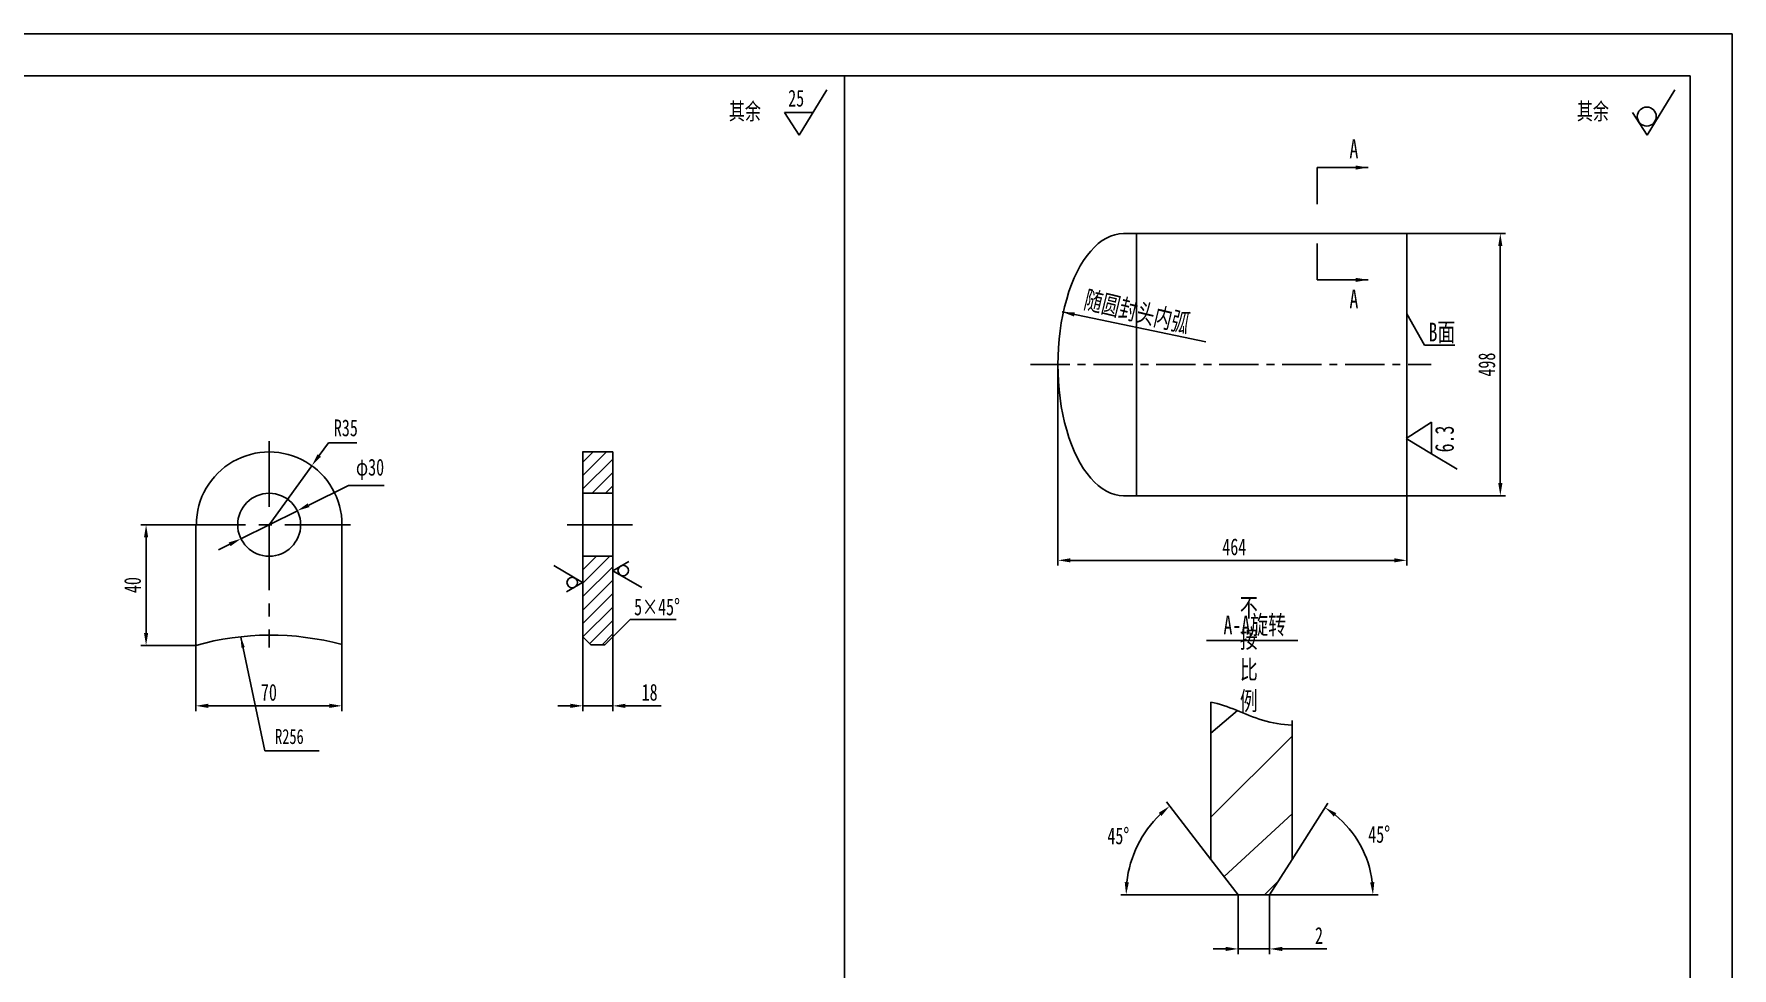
# Model space of a CAD drawing. Extents: x 12575 to 63012, y 39469 to 86293.
# Drawn here: x 33149 to 36386, y 42566 to 44347 of the extents above; entities that cross this region are included whole.
import ezdxf

# ---------------------------------------------------------------- set-up
doc = ezdxf.new("R2010")
doc.units = 0
for name, pattern in [('CENTER', [50.8, 31.75, -6.35, 6.35, -6.35]), ('CENTERX2', [4, 2.5, -0.5, 0.5, -0.5]), ('PHANTOM2', [31.75, 15.875, -3.175, 3.175, -3.175, 3.175, -3.175])]:
    doc.linetypes.add(name, pattern=pattern)
doc.layers.get('0').update_dxf_attribs({"linetype": 'CONTINUOUS'})
doc.layers.get('DEFPOINTS').update_dxf_attribs({"color": 1, "linetype": 'PHANTOM2'})
doc.layers.add('CCX', color=1, linetype='CONTINUOUS')
doc.layers.add('DD', color=1, linetype='CENTER')
doc.styles.add('HZ', font='SIMFANG.TTF', dxfattribs={"width": 0.7})
doc.styles.add('HZ123', font='SIMFANG.TTF', dxfattribs={"width": 0.7, "height": 2.5})
doc.dimstyles.new('ISO-25', dxfattribs={"dimscale": 8, "dimtxt": 4, "dimasz": 3, "dimexe": 1.25, "dimexo": 0, "dimgap": 1.2, "dimtad": 1, "dimdec": 0, "dimtxsty": 'HZ', "dimcen": 2.5, "dimazin": 3, "dimtm": 1e-09, "dimtfac": 8, "dimtdec": 0, "dimtmove": 0, "dimatfit": 3})
doc.dimstyles.new('ISO-25$0', dxfattribs={"dimscale": 8, "dimtxt": 4, "dimasz": 3, "dimexe": 1.25, "dimexo": 0, "dimgap": 1.2, "dimtad": 1, "dimdec": 0, "dimtxsty": 'HZ', "dimcen": 0, "dimclrd": 256, "dimclrt": 256, "dimazin": 3, "dimtm": 1e-09, "dimtfac": 8, "dimtdec": 0, "dimtmove": 0, "dimatfit": 3})
doc.dimstyles.new('ISO-25$2', dxfattribs={"dimscale": 8, "dimtxt": 4, "dimasz": 3, "dimexe": 1.25, "dimexo": 0, "dimgap": 1.5, "dimtad": 2, "dimtih": 1, "dimtoh": 1, "dimdec": 0, "dimtxsty": 'HZ', "dimcen": 3, "dimazin": 3, "dimtm": 1e-09, "dimtfac": 8, "dimtdec": 0, "dimtmove": 0, "dimatfit": 3})
doc.dimstyles.new('ISO-25$3', dxfattribs={"dimscale": 8, "dimtxt": 4, "dimasz": 3, "dimexe": 1.25, "dimexo": 0, "dimgap": 1.5, "dimtad": 2, "dimtih": 1, "dimtoh": 1, "dimdec": 0, "dimtxsty": 'HZ', "dimcen": -2.5, "dimazin": 3, "dimtm": 1e-09, "dimtfac": 8, "dimtdec": 0, "dimtmove": 0, "dimatfit": 3})
doc.dimstyles.new('ISO-25$4', dxfattribs={"dimscale": 8, "dimtxt": 4, "dimasz": 3.5, "dimexe": 1.25, "dimexo": 0, "dimgap": 1.2, "dimtad": 1, "dimtih": 1, "dimtoh": 1, "dimdec": 0, "dimtxsty": 'HZ', "dimcen": 2.5, "dimazin": 3, "dimtm": 1e-09, "dimtfac": 8, "dimtdec": 0, "dimtmove": 0, "dimatfit": 3})

# ---------------------------------------------------------------- blocks, each defined once
blk = doc.blocks.new('*D66')
at = {"layer": 'CCX', "color": 0}
for p, q in [((35100.8, 43716.4), (35100.8, 43333.1)), ((35765.8, 43466.4), (35765.8, 43333.1))]:
    blk.add_line(p, q, dxfattribs=at)
at = {"layer": 'CCX'}
blk.add_line((35124.8, 43343.1), (35741.8, 43343.1), dxfattribs=at)
for points in [[(35124.8, 43347.1), (35124.8, 43339.1), (35100.8, 43343.1)], [(35741.8, 43347.1), (35741.8, 43339.1), (35765.8, 43343.1)]]:
    blk.add_solid(points, dxfattribs=at)
at = {"layer": 'DEFPOINTS', "color": 0}
for p in [(35100.8, 43716.4), (35765.8, 43466.4), (35765.8, 43343.1)]:
    blk.add_point(p, dxfattribs=at)
at = {"layer": 'CCX', "insert": (35437, 43368.7), "char_height": 32, "attachment_point": 5, "style": 'HZ'}
blk.add_mtext('464', dxfattribs=at)
blk = doc.blocks.new('*D67')
at = {"layer": 'CCX', "color": 0}
for p, q in [((35765.8, 43966.4), (35954.1, 43966.4)), ((35765.8, 43466.4), (35954.1, 43466.4))]:
    blk.add_line(p, q, dxfattribs=at)
at = {"layer": 'CCX'}
blk.add_line((35944.1, 43942.4), (35944.1, 43490.4), dxfattribs=at)
for points in [[(35940.1, 43942.4), (35948.1, 43942.4), (35944.1, 43966.4)], [(35940.1, 43490.4), (35948.1, 43490.4), (35944.1, 43466.4)]]:
    blk.add_solid(points, dxfattribs=at)
at = {"layer": 'DEFPOINTS', "color": 0}
for p in [(35765.8, 43966.4), (35765.8, 43466.4), (35944.1, 43466.4)]:
    blk.add_point(p, dxfattribs=at)
at = {"layer": 'CCX', "insert": (35918.5, 43716.4), "char_height": 32, "attachment_point": 5, "rotation": 90, "style": 'HZ'}
blk.add_mtext('498', dxfattribs=at)
blk = doc.blocks.new('*D63')
at = {"layer": 'CCX', "color": 0}
for p, q in [((35444.6, 42705.2), (35444.6, 42592)), ((35504.4, 42705.2), (35504.4, 42592))]:
    blk.add_line(p, q, dxfattribs=at)
at = {"layer": 'CCX'}
for p, q in [((35420.6, 42602), (35396.6, 42602)), ((35444.6, 42602), (35504.4, 42602)), ((35528.4, 42602), (35613.2, 42602))]:
    blk.add_line(p, q, dxfattribs=at)
for points in [[(35420.6, 42606), (35420.6, 42598), (35444.6, 42602)], [(35528.4, 42606), (35528.4, 42598), (35504.4, 42602)]]:
    blk.add_solid(points, dxfattribs=at)
at = {"layer": 'DEFPOINTS', "color": 0}
for p in [(35444.6, 42705.2), (35504.4, 42705.2), (35504.4, 42602)]:
    blk.add_point(p, dxfattribs=at)
at = {"layer": 'CCX', "insert": (35598.5, 42627.6), "char_height": 32, "attachment_point": 5, "style": 'HZ'}
blk.add_mtext('2', dxfattribs=at)
blk = doc.blocks.new('*D68')
at = {"layer": 'CCX', "color": 0}
for p, q in [((35392.4, 42772.8), (35307.7, 42882.3)), ((35444.6, 42705.2), (35220.8, 42705.2))]:
    blk.add_line(p, q, dxfattribs=at)
blk.add_arc((35444.6, 42705.2), 213.8, 134.1498, 173.5646, dxfattribs=at)
for points in [[(35293.1, 42861.7), (35298.3, 42855.6), (35313.8, 42874.4)], [(35236.1, 42729), (35228.2, 42729.4), (35230.8, 42705.2)]]:
    blk.add_solid(points, dxfattribs=at)
at = {"layer": 'DEFPOINTS', "color": 0}
for p in [(35269.2, 42827.4), (35392.4, 42772.8), (35444.6, 42705.2), (35444.6, 42705.2), (35504.4, 42705.2)]:
    blk.add_point(p, dxfattribs=at)
at = {"layer": 'CCX', "color": 0, "insert": (35216, 42817.4), "char_height": 32, "attachment_point": 5, "style": 'HZ'}
blk.add_mtext('45%%d', dxfattribs=at)
blk = doc.blocks.new('*D69')
at = {"layer": 'CCX', "color": 0}
for p, q in [((35547.1, 42772.8), (35615.1, 42880.2)), ((35504.4, 42705.2), (35711.4, 42705.2))]:
    blk.add_line(p, q, dxfattribs=at)
blk.add_arc((35504.4, 42705.2), 197.1, 6.9819, 50.6969, dxfattribs=at)
for points in [[(35626.8, 42854.5), (35631.5, 42861), (35609.7, 42871.8)], [(35704, 42729.4), (35696, 42729), (35701.4, 42705.2)]]:
    blk.add_solid(points, dxfattribs=at)
at = {"layer": 'DEFPOINTS', "color": 0}
for p in [(35547.1, 42772.8), (35690.4, 42770.1), (35444.6, 42705.2), (35504.4, 42705.2), (35504.4, 42705.2)]:
    blk.add_point(p, dxfattribs=at)
at = {"layer": 'CCX', "color": 0, "insert": (35713.2, 42820.2), "char_height": 32, "attachment_point": 5, "style": 'HZ'}
blk.add_mtext('45%%d', dxfattribs=at)
blk = doc.blocks.new('*D159')
at = {"layer": 'CCX', "color": 0}
for p, q in [((33748.6, 43486), (33672.7, 43448.3)), ((33816.3, 43486), (33748.6, 43486)), ((33543.7, 43384.3), (33651.2, 43437.7)), ((33522.2, 43373.7), (33500.7, 43363))]:
    blk.add_line(p, q, dxfattribs=at)
for points in [[(33670.9, 43451.9), (33674.4, 43444.7), (33651.2, 43437.7)], [(33520.4, 43377.3), (33523.9, 43370.1), (33543.7, 43384.3)]]:
    blk.add_solid(points, dxfattribs=at)
at = {"layer": 'DEFPOINTS', "color": 0}
for p in [(33651.2, 43437.7), (33543.7, 43384.3)]:
    blk.add_point(p, dxfattribs=at)
at = {"layer": 'CCX', "color": 0, "insert": (33789.7, 43516.4), "char_height": 32, "attachment_point": 5, "style": 'HZ'}
blk.add_mtext('φ30', dxfattribs=at)
blk = doc.blocks.new('*D160')
at = {"layer": 'CCX', "color": 0}
for p, q in [((33457.5, 43180.8), (33457.5, 43055.6)), ((33736.2, 43180.8), (33736.2, 43055.6))]:
    blk.add_line(p, q, dxfattribs=at)
at = {"layer": 'CCX'}
blk.add_line((33481.5, 43065.6), (33712.2, 43065.6), dxfattribs=at)
for points in [[(33481.5, 43069.6), (33481.5, 43061.6), (33457.5, 43065.6)], [(33712.2, 43069.6), (33712.2, 43061.6), (33736.2, 43065.6)]]:
    blk.add_solid(points, dxfattribs=at)
at = {"layer": 'DEFPOINTS', "color": 0}
for p in [(33457.5, 43180.8), (33736.2, 43180.8), (33736.2, 43065.6)]:
    blk.add_point(p, dxfattribs=at)
at = {"layer": 'CCX', "insert": (33596.9, 43091.2), "char_height": 32, "attachment_point": 5, "style": 'HZ'}
blk.add_mtext('70', dxfattribs=at)
blk = doc.blocks.new('*D161')
at = {"layer": 'CCX', "color": 0}
for p, q in [((34195.4, 43197.1), (34195.4, 43055.6)), ((34252.5, 43197.1), (34252.5, 43055.6))]:
    blk.add_line(p, q, dxfattribs=at)
at = {"layer": 'CCX'}
for p, q in [((34171.4, 43065.6), (34147.4, 43065.6)), ((34195.4, 43065.6), (34252.5, 43065.6)), ((34276.5, 43065.6), (34344.7, 43065.6))]:
    blk.add_line(p, q, dxfattribs=at)
for points in [[(34171.4, 43069.6), (34171.4, 43061.6), (34195.4, 43065.6)], [(34276.5, 43069.6), (34276.5, 43061.6), (34252.5, 43065.6)]]:
    blk.add_solid(points, dxfattribs=at)
at = {"layer": 'DEFPOINTS', "color": 0}
for p in [(34195.4, 43197.1), (34252.5, 43197.1), (34252.5, 43065.6)]:
    blk.add_point(p, dxfattribs=at)
at = {"layer": 'CCX', "insert": (34322.6, 43091.2), "char_height": 32, "attachment_point": 5, "style": 'HZ'}
blk.add_mtext('18', dxfattribs=at)
blk = doc.blocks.new('*D162')
at = {"layer": 'CCX', "color": 0}
for p, q in [((33710.5, 43567.5), (33692.8, 43543)), ((33764.7, 43567.5), (33710.5, 43567.5)), ((33597.4, 43411), (33678.7, 43523.5))]:
    blk.add_line(p, q, dxfattribs=at)
blk.add_solid([(33689.5, 43545.3), (33696, 43540.6), (33678.7, 43523.5)], dxfattribs=at)
at = {"layer": 'DEFPOINTS', "color": 0}
for p in [(33678.7, 43523.5), (33597.4, 43411)]:
    blk.add_point(p, dxfattribs=at)
at = {"layer": 'CCX', "color": 0, "insert": (33743.6, 43595.5), "char_height": 32, "attachment_point": 5, "style": 'HZ'}
blk.add_mtext('R35', dxfattribs=at)
blk = doc.blocks.new('_NONE')
blk = doc.blocks.new('*D163')
at = {"layer": 'CCX', "color": 0}
for p, q in [((33432.9, 43411), (33352.8, 43411)), ((33457.5, 43180.8), (33352.8, 43180.8))]:
    blk.add_line(p, q, dxfattribs=at)
at = {"layer": 'CCX'}
blk.add_line((33362.8, 43387), (33362.8, 43204.8), dxfattribs=at)
for points in [[(33358.8, 43387), (33366.8, 43387), (33362.8, 43411)], [(33358.8, 43204.8), (33366.8, 43204.8), (33362.8, 43180.8)]]:
    blk.add_solid(points, dxfattribs=at)
at = {"layer": 'DEFPOINTS', "color": 0}
for p in [(33432.9, 43411), (33362.8, 43180.8), (33457.5, 43180.8)]:
    blk.add_point(p, dxfattribs=at)
at = {"layer": 'CCX', "insert": (33337.2, 43295.9), "char_height": 32, "attachment_point": 5, "rotation": 90, "style": 'HZ'}
blk.add_mtext('40', dxfattribs=at)

msp = doc.modelspace()

# ---------------------------------------------------------------- hatches: boundary and pattern name
at = {"layer": 'CCX', "ltscale": 200}
h = msp.add_hatch(dxfattribs=at)
h.set_pattern_fill('ANSI31', color=256, scale=5.714286, style=0)
h.set_pattern_definition([(45, (32254.18, 31428.757), (-12.828937, 12.828937), [])])
h.paths.add_polyline_path([(34252.5, 43549.8), (34195.4, 43549.8), (34195.4, 43471), (34252.5, 43471)])
h.paths.add_polyline_path([(34252.5, 43323.3), (34252.4, 43323.4), (34252.5, 43323.5), (34252.5, 43351), (34195.4, 43351), (34195.4, 43197.1), (34210.5, 43182.1), (34237.5, 43182.1), (34252.5, 43197.1)])
at = {"layer": 'CCX'}
h = msp.add_hatch(dxfattribs=at)
h.set_pattern_fill('ANSI31', color=256, scale=55.803571, style=0)
h.set_pattern_definition([(45, (32441.84, 41907.26), (-125.283, 125.283), [])])
edge = h.paths.add_edge_path()
edge.add_line((35392.4, 42772.8), (35444.6, 42705.2))
edge.add_line((35444.6, 42705.2), (35504.4, 42705.2))
edge.add_line((35504.4, 42705.2), (35547.1, 42772.8))
edge.add_line((35547.1, 42772.8), (35547.1, 43028.5))
edge.add_spline(control_points=[(35547.1, 43028.5), (35528.1, 43029.8), (35475, 43038.1), (35424.4, 43067.4), (35392.4, 43072.4)], knot_values=[204.414363, 204.414363, 204.414363, 204.414363, 255.650225, 348.94346, 348.94346, 348.94346, 348.94346], degree=3, periodic=0)
edge.add_line((35392.4, 43072.4), (35392.4, 42772.8))

# ---------------------------------------------------------------- linework, layer by layer
at = {"color": 7}
msp.add_line((36385.8, 44347), (36385.8, 39595), dxfattribs=at)
for p, q in [((29857.8, 44267), (36305.8, 44267)), ((34693.8, 44267), (34693.8, 41971)), ((36305.8, 44267), (36305.8, 39675)), ((35225.8, 43966.4), (35765.8, 43966.4)), ((35765.8, 43966.4), (35765.8, 43466.4)), ((34195.4, 43550.4), (34195.4, 43197.1)), ((34195.4, 43549.8), (34252.6, 43549.8)), ((34252.5, 43197.1), (34252.5, 43549.9)), ((34195.4, 43471), (34252.1, 43471)), ((35225.8, 43466.4), (35765.8, 43466.4)), ((33457.5, 43180.8), (33457.5, 43411)), ((33736.2, 43410.6), (33736.2, 43182.1)), ((34196.1, 43351), (34252.3, 43351)), ((34252.4, 43323.4), (34283.2, 43340.9)), ((34194.9, 43300.9), (34139.8, 43333)), ((34252.4, 43323.4), (34307.5, 43291.2)), ((34194.9, 43300.9), (34164.1, 43283.3)), ((33736.2, 43182.1), (33736.2, 43180.8)), ((34210.5, 43182.1), (34195.4, 43197.1)), ((34210.5, 43182.1), (34237.5, 43182.1)), ((34237.5, 43182.1), (34252.5, 43197.1)), ((35392.4, 43072.4), (35392.4, 42772.8)), ((35547.1, 43037.6), (35547.1, 42772.8)), ((35392.4, 42772.8), (35444.6, 42705.2)), ((35547.1, 42772.8), (35504.4, 42705.2)), ((35444.6, 42705.2), (35504.4, 42705.2))]:
    msp.add_line(p, q)
at = {"ltscale": 8}
for p, q in [((34607.8, 44153.7), (34660.4, 44240.6)), ((36224.1, 44153.7), (36276.8, 44240.6)), ((34607.8, 44153.7), (34579.6, 44196.9)), ((34633.9, 44196.9), (34579.6, 44196.9)), ((36224.1, 44153.7), (36196, 44196.9)), ((35764.7, 43575.5), (35812.9, 43606.9)), ((35812.9, 43546.3), (35812.9, 43606.9)), ((35764.7, 43575.5), (35812.9, 43546.3)), ((35812.9, 43546.3), (35861.8, 43516.7))]:
    msp.add_line(p, q, dxfattribs=at)
at = {"ltscale": 2}
msp.add_line((35250.8, 43966.4), (35250.8, 43466.4), dxfattribs=at)
for centre, radius in [((36223.3, 44189.5), 18.1), ((33597.4, 43411), 60), ((34175, 43300.7), 10), ((34272.3, 43323.6), 10)]:
    msp.add_circle(centre, radius)
for centre, radius, start, end in [((33597.4, 43411), 138.8, 359.8538, 179.8538), ((33600, 42673.7), 526.8, 75.0117, 105.6962)]:
    msp.add_arc(centre, radius, start, end)
msp.add_ellipse((35225.8, 43716.4), major_axis=(0, 250), ratio=0.5, start_param=0, end_param=3.141593)
msp.add_open_spline([(35392.4, 43072.4), (35424.4, 43067.4), (35475, 43038.1), (35528.1, 43029.8), (35547.1, 43028.5)], degree=3, knots=[204.414363, 204.414363, 204.414363, 204.414363, 297.707598, 348.94346, 348.94346, 348.94346, 348.94346])
at = {"layer": 'CCX'}
for p, q in [((29657.8, 44347), (36385.8, 44347)), ((36385.8, 39595), (36385.8, 44347)), ((35765.8, 43813.2), (35799.8, 43753.2)), ((35799.8, 43753.2), (35857.2, 43753.2)), ((34252.5, 43197.1), (34285.8, 43230.4)), ((34285.8, 43230.4), (34373.4, 43230.4)), ((33543.5, 43196.6), (33589.2, 42979.7)), ((35384, 43190.4), (35558.4, 43190.4)), ((35443.3, 43056.4), (35392.4, 43013.2)), ((33589.2, 42979.7), (33692.9, 42979.7)), ((35547.1, 42859.9), (35417.6, 42740.1))]:
    msp.add_line(p, q, dxfattribs=at)
msp.add_solid([(33544.3, 43176.3), (33550.9, 43177.7), (33543.5, 43196.6)], dxfattribs=at)
at = {"layer": 'DD', "linetype": 'CENTERX2', "ltscale": 30}
msp.add_line((35048.4, 43716.4), (35812.2, 43716.4), dxfattribs=at)
at = {"layer": 'DD', "linetype": 'CENTERX2', "ltscale": 50}
for p, q in [((33597.4, 43445.1), (33597.4, 43576)), ((33752.5, 43411), (33432.9, 43411)), ((33597.4, 43411), (33597.4, 43177.1)), ((34165.7, 43411), (34289.8, 43411))]:
    msp.add_line(p, q, dxfattribs=at)

# ---------------------------------------------------------------- texts
at = {"style": 'HZ', "width": 0.7}
for p in [(35656.5, 44110.1), (35656.5, 43823.6)]:
    msp.add_text('A', height=35.7, dxfattribs=at).set_placement(p)
at = {"layer": 'CCX', "style": 'HZ', "width": 0.7}
for s, height, p in [('其余', 32, (34473.7, 44183.5)), ('25', 32, (34586.7, 44208.5)), ('其余', 32, (36090.1, 44183.5)), ('B面', 35.72, (35807.2, 43760.6)), ('5×45%%d', 32, (34293, 43238.3)), ('A-A旋转', 35.71, (35416.4, 43202.1)), ('R256', 28.58, (33608.8, 42992.9))]:
    msp.add_text(s, height=height, dxfattribs=at).set_placement(p)
for s, height, rotation, p in [('随圆封头内弧', 35.71, 346.4176, (35148.2, 43824.4)), ('6.3', 35.72, 90, (35855.4, 43549))]:
    msp.add_text(s, height=height, rotation=rotation, dxfattribs=at).set_placement(p)
at = {"layer": 'CCX', "linetype": 'BYBLOCK', "insert": (35464.7, 43192.1), "char_height": 35.714, "width": 0.837, "attachment_point": 5, "style": 'HZ123'}
msp.add_mtext('\\fﾷￂￋￎ_GB2312|b0|i0|c134|p49;\\P不按比例', dxfattribs=at)

# ---------------------------------------------------------------- dimensions: what is measured, and where the dimension line sits
at = {"layer": 'CCX'}
dim = msp.add_linear_dim(base=(35944.1, 43466.4), p1=(35765.8, 43966.4), p2=(35765.8, 43466.4), angle=90, text='498', dimstyle='ISO-25$0', dxfattribs=at)
dim.commit()
dim.dimension.update_dxf_attribs({"geometry": '*D67', "text_midpoint": (35944.1, 43716.4), "dimtype": 160})
for base, p1, p2, text, picture, middle in [((35765.8, 43343.1), (35100.8, 43716.4), (35765.8, 43466.4), '464', '*D66', (35437, 43343.1)), ((35504.4, 42602), (35444.6, 42705.2), (35504.4, 42705.2), '2', '*D63', (35598.5, 42602))]:
    dim = msp.add_linear_dim(base=base, p1=p1, p2=p2, text=text, dimstyle='ISO-25$0', dxfattribs=at)
    dim.commit()
    dim.dimension.update_dxf_attribs({"geometry": picture, "text_midpoint": middle, "dimtype": 160})
dim = msp.add_radius_dim(center=(33597.4, 43411), mpoint=(33678.7, 43523.5), text='R35', dimstyle='ISO-25$4', override={"dimasz": 3, "dimgap": 1.5, "dimtad": 2, "dimcen": -2.5, "dimldrblk": 'NONE'}, dxfattribs=at)
dim.commit()
dim.dimension.update_dxf_attribs({"geometry": '*D162', "text_midpoint": (33743.6, 43567.5), "dimtype": 164})
dim = msp.add_diameter_dim_2p(p1=(33543.7, 43384.3), p2=(33651.2, 43437.7), text='φ30', dimstyle='ISO-25$3', dxfattribs=at)
dim.commit()
dim.dimension.update_dxf_attribs({"geometry": '*D159', "text_midpoint": (33789.7, 43486), "dimtype": 163})
dim = msp.add_linear_dim(base=(33362.8, 43180.8), p1=(33432.9, 43411), p2=(33457.5, 43180.8), angle=90, text='40', dimstyle='ISO-25$0', dxfattribs=at)
dim.commit()
dim.dimension.update_dxf_attribs({"geometry": '*D163', "text_midpoint": (33337.2, 43295.9)})
for base, p1, p2, text, picture, middle in [((33736.2, 43065.6), (33457.5, 43180.8), (33736.2, 43180.8), '70', '*D160', (33596.9, 43091.2)), ((34252.5, 43065.6), (34195.4, 43197.1), (34252.5, 43197.1), '18', '*D161', (34322.6, 43091.2))]:
    dim = msp.add_linear_dim(base=base, p1=p1, p2=p2, text=text, dimstyle='ISO-25$0', dxfattribs=at)
    dim.commit()
    dim.dimension.update_dxf_attribs({"geometry": picture, "text_midpoint": middle})
for base, line2, picture, middle in [((35269.2, 42827.4), ((35392.4, 42772.8), (35444.6, 42705.2)), '*D68', (35216, 42817.4)), ((35690.4, 42770.1), ((35547.1, 42772.8), (35504.4, 42705.2)), '*D69', (35713.2, 42820.2))]:
    dim = msp.add_angular_dim_2l(base=base, line1=((35444.6, 42705.2), (35504.4, 42705.2)), line2=line2, text='45%%d', dimstyle='ISO-25$2', dxfattribs=at)
    dim.commit()
    dim.dimension.update_dxf_attribs({"geometry": picture, "text_midpoint": middle})

# ---------------------------------------------------------------- leaders
for points in [[(35692.3, 44092.2), (35594.9, 44092.2), (35594.9, 44022.7)], [(35692.3, 43878), (35594.9, 43878), (35594.9, 43947.5)]]:
    msp.add_leader(points, dimstyle='ISO-25', override={"dimgap": 0.625, "dimtad": 0})
msp.add_leader([(35108.8, 43816.9), (35382.5, 43759.9)], dimstyle='ISO-25', override={"dimgap": 1.2, "dimtad": 0}, dxfattribs=at)

doc.saveas('drawing.dxf')
